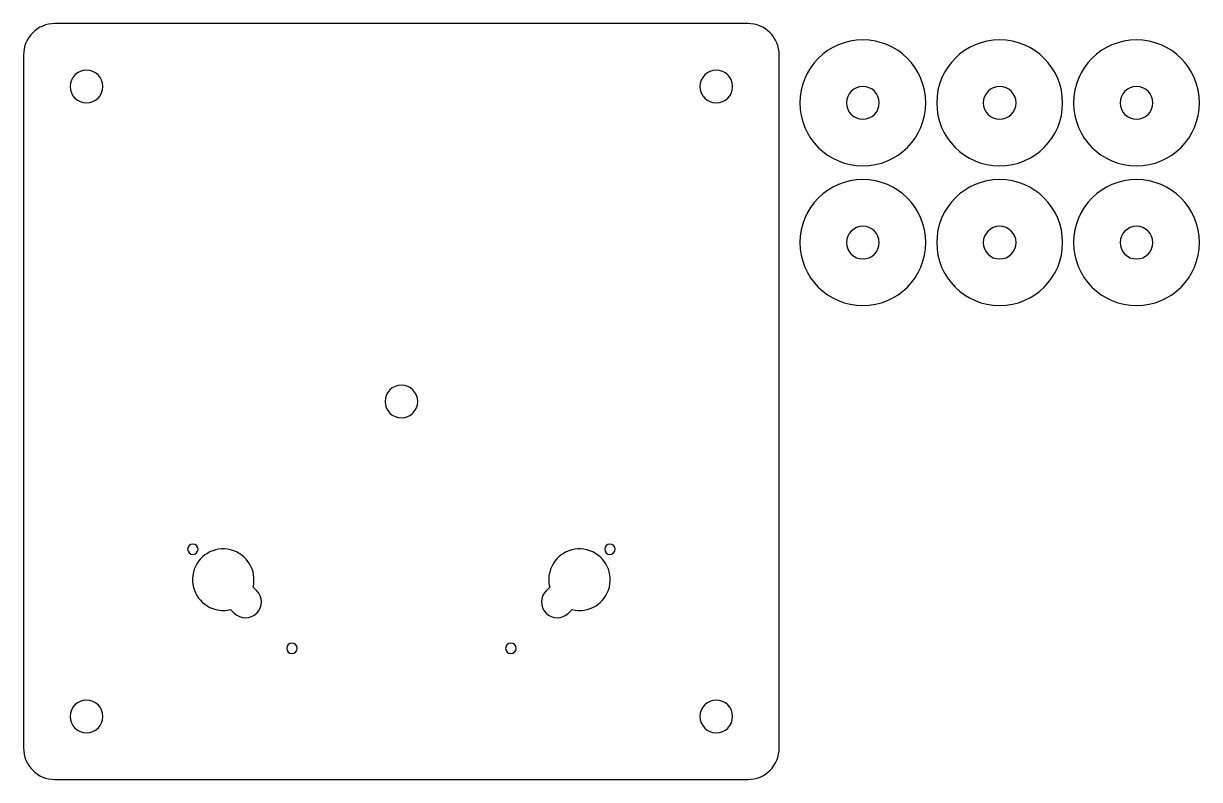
# Model space of a CAD drawing. Header units: inches. Extents: x 0.25 to 9.59, y 3.18 to 9.18.
import ezdxf

# ---------------------------------------------------------------- set-up
doc = ezdxf.new("R2010")
doc.units = ezdxf.units.IN
doc.header["$MEASUREMENT"] = 0

# ---------------------------------------------------------------- blocks, each defined once
blk = doc.blocks.new('block 2')
at = {"color": 7, "lineweight": 25}
blk.add_open_spline([(2.3394, 4.217), (2.3394, 4.2398), (2.3579, 4.2583), (2.3807, 4.2583), (2.4036, 4.2583), (2.4221, 4.2398), (2.4221, 4.217), (2.4221, 4.1941), (2.4036, 4.1756), (2.3807, 4.1756), (2.3579, 4.1756), (2.3394, 4.1941), (2.3394, 4.217), (2.3394, 4.217), (2.3394, 4.217), (2.3394, 4.217)], degree=3, knots=[0, 0, 0, 0, 1, 1, 1, 2, 2, 2, 3, 3, 3, 4, 4, 4, 5, 5, 5, 5], dxfattribs=at)
blk = doc.blocks.new('block 3')
at = {"color": 7, "lineweight": 25}
blk.add_open_spline([(4.8644, 5.0034), (4.8644, 5.0263), (4.8829, 5.0448), (4.9057, 5.0448), (4.9285, 5.0448), (4.9471, 5.0263), (4.9471, 5.0034), (4.9471, 4.9806), (4.9285, 4.9621), (4.9057, 4.9621), (4.8829, 4.9621), (4.8644, 4.9806), (4.8644, 5.0034), (4.8644, 5.0034), (4.8644, 5.0034), (4.8644, 5.0034)], degree=3, knots=[0, 0, 0, 0, 1, 1, 1, 2, 2, 2, 3, 3, 3, 4, 4, 4, 5, 5, 5, 5], dxfattribs=at)
blk = doc.blocks.new('block 4')
at = {"color": 7, "lineweight": 25}
blk.add_open_spline([(0.62, 8.6761), (0.62, 8.7479), (0.6782, 8.8061), (0.75, 8.8061), (0.8218, 8.8061), (0.88, 8.7479), (0.88, 8.6761), (0.88, 8.6043), (0.8218, 8.5461), (0.75, 8.5461), (0.6782, 8.5461), (0.62, 8.6043), (0.62, 8.6761), (0.62, 8.6761), (0.62, 8.6761), (0.62, 8.6761)], degree=3, knots=[0, 0, 0, 0, 1, 1, 1, 2, 2, 2, 3, 3, 3, 4, 4, 4, 5, 5, 5, 5], dxfattribs=at)
blk = doc.blocks.new('block 5')
at = {"color": 7, "lineweight": 25}
blk.add_open_spline([(5.62, 3.6761), (5.62, 3.7479), (5.6782, 3.8061), (5.75, 3.8061), (5.8218, 3.8061), (5.88, 3.7479), (5.88, 3.6761), (5.88, 3.6043), (5.8218, 3.5461), (5.75, 3.5461), (5.6782, 3.5461), (5.62, 3.6043), (5.62, 3.6761), (5.62, 3.6761), (5.62, 3.6761), (5.62, 3.6761)], degree=3, knots=[0, 0, 0, 0, 1, 1, 1, 2, 2, 2, 3, 3, 3, 4, 4, 4, 5, 5, 5, 5], dxfattribs=at)
blk = doc.blocks.new('block 6')
at = {"color": 7, "lineweight": 25}
blk.add_open_spline([(0.25, 3.4261), (0.25, 3.2881), (0.3619, 3.1761), (0.5, 3.1761)], degree=3, dxfattribs=at)
blk = doc.blocks.new('block 7')
at = {"color": 7, "lineweight": 25}
blk.add_lwpolyline([(0.5, 3.1761), (6, 3.1761)], dxfattribs=at)
blk = doc.blocks.new('block 8')
at = {"color": 7, "lineweight": 25}
blk.add_open_spline([(6, 3.1761), (6.1381, 3.1761), (6.25, 3.2881), (6.25, 3.4261)], degree=3, dxfattribs=at)
blk = doc.blocks.new('block 9')
at = {"color": 7, "lineweight": 25}
blk.add_lwpolyline([(6.25, 3.4261), (6.25, 8.9261)], dxfattribs=at)
blk = doc.blocks.new('block 10')
at = {"color": 7, "lineweight": 25}
blk.add_open_spline([(6.25, 8.9261), (6.25, 9.0642), (6.1381, 9.1761), (6, 9.1761)], degree=3, dxfattribs=at)
blk = doc.blocks.new('block 11')
at = {"color": 7, "lineweight": 25}
blk.add_lwpolyline([(6, 9.1761), (0.5, 9.1761)], dxfattribs=at)
blk = doc.blocks.new('block 12')
at = {"color": 7, "lineweight": 25}
blk.add_open_spline([(0.5, 9.1761), (0.3619, 9.1761), (0.25, 9.0642), (0.25, 8.9261)], degree=3, dxfattribs=at)
blk = doc.blocks.new('block 13')
at = {"color": 7, "lineweight": 25}
blk.add_lwpolyline([(0.25, 8.9261), (0.25, 3.4261)], dxfattribs=at)
blk = doc.blocks.new('block 14')
at = {"color": 7, "lineweight": 25}
blk.add_open_spline([(5.62, 8.6761), (5.62, 8.7479), (5.6782, 8.8061), (5.75, 8.8061), (5.8218, 8.8061), (5.88, 8.7479), (5.88, 8.6761), (5.88, 8.6043), (5.8218, 8.5461), (5.75, 8.5461), (5.6782, 8.5461), (5.62, 8.6043), (5.62, 8.6761), (5.62, 8.6761), (5.62, 8.6761), (5.62, 8.6761)], degree=3, knots=[0, 0, 0, 0, 1, 1, 1, 2, 2, 2, 3, 3, 3, 4, 4, 4, 5, 5, 5, 5], dxfattribs=at)
blk = doc.blocks.new('block 15')
at = {"color": 7, "lineweight": 25}
blk.add_open_spline([(0.62, 3.6761), (0.62, 3.7479), (0.6782, 3.8061), (0.75, 3.8061), (0.8218, 3.8061), (0.88, 3.7479), (0.88, 3.6761), (0.88, 3.6043), (0.8218, 3.5461), (0.75, 3.5461), (0.6782, 3.5461), (0.62, 3.6043), (0.62, 3.6761), (0.62, 3.6761), (0.62, 3.6761), (0.62, 3.6761)], degree=3, knots=[0, 0, 0, 0, 1, 1, 1, 2, 2, 2, 3, 3, 3, 4, 4, 4, 5, 5, 5, 5], dxfattribs=at)
blk = doc.blocks.new('block 16')
at = {"color": 7, "lineweight": 25}
blk.add_open_spline([(3.12, 6.1761), (3.12, 6.2479), (3.1782, 6.3061), (3.25, 6.3061), (3.3218, 6.3061), (3.38, 6.2479), (3.38, 6.1761), (3.38, 6.1043), (3.3218, 6.0461), (3.25, 6.0461), (3.1782, 6.0461), (3.12, 6.1043), (3.12, 6.1761), (3.12, 6.1761), (3.12, 6.1761), (3.12, 6.1761)], degree=3, knots=[0, 0, 0, 0, 1, 1, 1, 2, 2, 2, 3, 3, 3, 4, 4, 4, 5, 5, 5, 5], dxfattribs=at)
blk = doc.blocks.new('block 17')
at = {"color": 7, "lineweight": 25}
blk.add_lwpolyline([(1.8945, 4.525), (1.9235, 4.4961)], dxfattribs=at)
blk = doc.blocks.new('block 18')
at = {"color": 7, "lineweight": 25}
blk.add_open_spline([(2.0727, 4.7032), (2.1052, 4.834), (2.0254, 4.9664), (1.8945, 4.9988), (1.7637, 5.0313), (1.6313, 4.9515), (1.5989, 4.8207), (1.5664, 4.6898), (1.6462, 4.5575), (1.777, 4.525), (1.8156, 4.5154), (1.856, 4.5154), (1.8945, 4.525)], degree=3, knots=[0, 0, 0, 0, 1, 1, 1, 2, 2, 2, 3, 3, 3, 4, 4, 4, 4], dxfattribs=at)
blk = doc.blocks.new('block 19')
at = {"color": 7, "lineweight": 25}
blk.add_lwpolyline([(2.1016, 4.6742), (2.0727, 4.7032)], dxfattribs=at)
blk = doc.blocks.new('block 20')
at = {"color": 7, "lineweight": 25}
blk.add_open_spline([(1.9235, 4.4961), (1.9727, 4.4469), (2.0524, 4.4469), (2.1016, 4.4961), (2.1508, 4.5453), (2.1508, 4.625), (2.1016, 4.6742)], degree=3, knots=[0, 0, 0, 0, 1, 1, 1, 2, 2, 2, 2], dxfattribs=at)
blk = doc.blocks.new('block 21')
at = {"color": 7, "lineweight": 25}
blk.add_lwpolyline([(4.4273, 4.7032), (4.3984, 4.6742)], dxfattribs=at)
blk = doc.blocks.new('block 22')
at = {"color": 7, "lineweight": 25}
blk.add_open_spline([(4.6055, 4.525), (4.7363, 4.4926), (4.8687, 4.5723), (4.9011, 4.7032), (4.9336, 4.834), (4.8538, 4.9664), (4.723, 4.9988), (4.5921, 5.0313), (4.4597, 4.9515), (4.4273, 4.8207), (4.4177, 4.7821), (4.4177, 4.7418), (4.4273, 4.7032)], degree=3, knots=[0, 0, 0, 0, 1, 1, 1, 2, 2, 2, 3, 3, 3, 4, 4, 4, 4], dxfattribs=at)
blk = doc.blocks.new('block 23')
at = {"color": 7, "lineweight": 25}
blk.add_lwpolyline([(4.5765, 4.4961), (4.6055, 4.525)], dxfattribs=at)
blk = doc.blocks.new('block 24')
at = {"color": 7, "lineweight": 25}
blk.add_open_spline([(4.3984, 4.6742), (4.3492, 4.625), (4.3492, 4.5453), (4.3984, 4.4961), (4.4476, 4.4469), (4.5273, 4.4469), (4.5765, 4.4961)], degree=3, knots=[0, 0, 0, 0, 1, 1, 1, 2, 2, 2, 2], dxfattribs=at)
blk = doc.blocks.new('block 25')
at = {"color": 7, "lineweight": 25}
blk.add_open_spline([(4.0779, 4.217), (4.0779, 4.2398), (4.0964, 4.2583), (4.1193, 4.2583), (4.1421, 4.2583), (4.1606, 4.2398), (4.1606, 4.217), (4.1606, 4.1941), (4.1421, 4.1756), (4.1193, 4.1756), (4.0964, 4.1756), (4.0779, 4.1941), (4.0779, 4.217), (4.0779, 4.217), (4.0779, 4.217), (4.0779, 4.217)], degree=3, knots=[0, 0, 0, 0, 1, 1, 1, 2, 2, 2, 3, 3, 3, 4, 4, 4, 5, 5, 5, 5], dxfattribs=at)
blk = doc.blocks.new('block 26')
at = {"color": 7, "lineweight": 25}
blk.add_open_spline([(1.5529, 5.0034), (1.5529, 5.0263), (1.5715, 5.0448), (1.5943, 5.0448), (1.6171, 5.0448), (1.6356, 5.0263), (1.6356, 5.0034), (1.6356, 4.9806), (1.6171, 4.9621), (1.5943, 4.9621), (1.5715, 4.9621), (1.5529, 4.9806), (1.5529, 5.0034), (1.5529, 5.0034), (1.5529, 5.0034), (1.5529, 5.0034)], degree=3, knots=[0, 0, 0, 0, 1, 1, 1, 2, 2, 2, 3, 3, 3, 4, 4, 4, 5, 5, 5, 5], dxfattribs=at)

msp = doc.modelspace()

# ---------------------------------------------------------------- linework, layer by layer
at = {"color": 7, "lineweight": 25}
for points in [[(7.4137, 8.5461), (7.4137, 8.27), (7.1899, 8.0461), (6.9137, 8.0461), (6.6376, 8.0461), (6.4137, 8.27), (6.4137, 8.5461), (6.4137, 8.8223), (6.6376, 9.0461), (6.9137, 9.0461), (7.1899, 9.0461), (7.4137, 8.8223), (7.4137, 8.5461)], [(8.5, 8.5461), (8.5, 8.27), (8.2761, 8.0461), (8, 8.0461), (7.7239, 8.0461), (7.5, 8.27), (7.5, 8.5461), (7.5, 8.8223), (7.7239, 9.0461), (8, 9.0461), (8.2761, 9.0461), (8.5, 8.8223), (8.5, 8.5461)], [(9.5863, 8.5461), (9.5863, 8.27), (9.3624, 8.0461), (9.0863, 8.0461), (8.8101, 8.0461), (8.5863, 8.27), (8.5863, 8.5461), (8.5863, 8.8223), (8.8101, 9.0461), (9.0863, 9.0461), (9.3624, 9.0461), (9.5863, 8.8223), (9.5863, 8.5461)], [(7.0436, 8.5461), (7.0436, 8.4744), (6.9855, 8.4162), (6.9137, 8.4162), (6.842, 8.4162), (6.7838, 8.4744), (6.7838, 8.5461), (6.7838, 8.6179), (6.842, 8.6761), (6.9137, 8.6761), (6.9855, 8.6761), (7.0436, 8.6179), (7.0436, 8.5461)], [(8.1299, 8.5461), (8.1299, 8.4744), (8.0718, 8.4162), (8, 8.4162), (7.9282, 8.4162), (7.8701, 8.4744), (7.8701, 8.5461), (7.8701, 8.6179), (7.9282, 8.6761), (8, 8.6761), (8.0718, 8.6761), (8.1299, 8.6179), (8.1299, 8.5461)], [(9.2162, 8.5461), (9.2162, 8.4744), (9.158, 8.4162), (9.0863, 8.4162), (9.0145, 8.4162), (8.9564, 8.4744), (8.9564, 8.5461), (8.9564, 8.6179), (9.0145, 8.6761), (9.0863, 8.6761), (9.158, 8.6761), (9.2162, 8.6179), (9.2162, 8.5461)], [(7.4137, 7.4374), (7.4137, 7.1612), (7.1899, 6.9374), (6.9137, 6.9374), (6.6376, 6.9374), (6.4137, 7.1612), (6.4137, 7.4374), (6.4137, 7.7135), (6.6376, 7.9374), (6.9137, 7.9374), (7.1899, 7.9374), (7.4137, 7.7135), (7.4137, 7.4374)], [(8.5, 7.4374), (8.5, 7.1612), (8.2761, 6.9374), (8, 6.9374), (7.7239, 6.9374), (7.5, 7.1612), (7.5, 7.4374), (7.5, 7.7135), (7.7239, 7.9374), (8, 7.9374), (8.2761, 7.9374), (8.5, 7.7135), (8.5, 7.4374)], [(9.5863, 7.4374), (9.5863, 7.1612), (9.3624, 6.9374), (9.0863, 6.9374), (8.8101, 6.9374), (8.5863, 7.1612), (8.5863, 7.4374), (8.5863, 7.7135), (8.8101, 7.9374), (9.0863, 7.9374), (9.3624, 7.9374), (9.5863, 7.7135), (9.5863, 7.4374)], [(7.0436, 7.4374), (7.0436, 7.3656), (6.9855, 7.3074), (6.9137, 7.3074), (6.842, 7.3074), (6.7838, 7.3656), (6.7838, 7.4374), (6.7838, 7.5091), (6.842, 7.5673), (6.9137, 7.5673), (6.9855, 7.5673), (7.0436, 7.5091), (7.0436, 7.4374)], [(8.1299, 7.4374), (8.1299, 7.3656), (8.0718, 7.3074), (8, 7.3074), (7.9282, 7.3074), (7.8701, 7.3656), (7.8701, 7.4374), (7.8701, 7.5091), (7.9282, 7.5673), (8, 7.5673), (8.0718, 7.5673), (8.1299, 7.5091), (8.1299, 7.4374)], [(9.2162, 7.4374), (9.2162, 7.3656), (9.158, 7.3074), (9.0863, 7.3074), (9.0145, 7.3074), (8.9564, 7.3656), (8.9564, 7.4374), (8.9564, 7.5091), (9.0145, 7.5673), (9.0863, 7.5673), (9.158, 7.5673), (9.2162, 7.5091), (9.2162, 7.4374)]]:
    msp.add_open_spline(points, degree=3, knots=[0, 0, 0, 0, 1, 1, 1, 2, 2, 2, 3, 3, 3, 4, 4, 4, 4], dxfattribs=at)

# ---------------------------------------------------------------- block references
for name in ['block 12', 'block 11', 'block 10', 'block 13', 'block 9', 'block 4', 'block 14', 'block 16', 'block 26', 'block 3', 'block 18', 'block 22', 'block 20', 'block 19', 'block 24', 'block 21', 'block 17', 'block 23', 'block 2', 'block 25', 'block 15', 'block 5', 'block 6', 'block 8', 'block 7']:
    msp.add_blockref(name, (0, 0))

doc.saveas('drawing.dxf')
